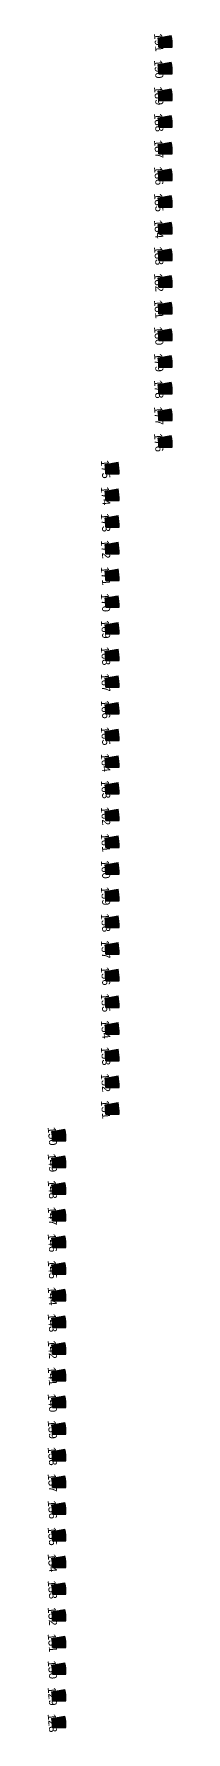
# Model space of a CAD drawing. Extents: x 19 to 246, y 10 to 2565.
# Drawn here: x 139 to 186, y 1288 to 1925 of the extents above; entities that cross this region are included whole.
import ezdxf
from ezdxf.enums import TextEntityAlignment as Align

# ---------------------------------------------------------------- set-up
doc = ezdxf.new("R2010")
doc.units = 0
doc.layers.add('paleta', color=255, linetype='CONTINUOUS')
doc.styles.get("Standard").update_dxf_attribs({"font": 'arial.ttf'})

msp = doc.modelspace()

# ---------------------------------------------------------------- linework, layer by layer
at = {"layer": 'paleta', "color": 191}
for p, q in [((180.7, 1923.47), (185.62, 1924.34)), ((181, 1920), (186, 1920))]:
    msp.add_line(p, q, dxfattribs=at)
at = {"layer": 'paleta', "color": 190}
for p, q in [((180.7, 1913.47), (185.62, 1914.34)), ((181, 1910), (186, 1910))]:
    msp.add_line(p, q, dxfattribs=at)
at = {"layer": 'paleta', "color": 189}
for p, q in [((180.7, 1903.47), (185.62, 1904.34)), ((181, 1900), (186, 1900))]:
    msp.add_line(p, q, dxfattribs=at)
at = {"layer": 'paleta', "color": 188}
for p, q in [((180.7, 1893.47), (185.62, 1894.34)), ((181, 1890), (186, 1890))]:
    msp.add_line(p, q, dxfattribs=at)
at = {"layer": 'paleta', "color": 187}
for p, q in [((180.7, 1883.47), (185.62, 1884.34)), ((181, 1880), (186, 1880))]:
    msp.add_line(p, q, dxfattribs=at)
at = {"layer": 'paleta', "color": 186}
for p, q in [((180.7, 1873.47), (185.62, 1874.34)), ((181, 1870), (186, 1870))]:
    msp.add_line(p, q, dxfattribs=at)
at = {"layer": 'paleta', "color": 185}
for p, q in [((180.7, 1863.47), (185.62, 1864.34)), ((181, 1860), (186, 1860))]:
    msp.add_line(p, q, dxfattribs=at)
at = {"layer": 'paleta', "color": 184}
for p, q in [((180.7, 1853.47), (185.62, 1854.34)), ((181, 1850), (186, 1850))]:
    msp.add_line(p, q, dxfattribs=at)
at = {"layer": 'paleta', "color": 183}
for p, q in [((180.7, 1843.47), (185.62, 1844.34)), ((181, 1840), (186, 1840))]:
    msp.add_line(p, q, dxfattribs=at)
at = {"layer": 'paleta', "color": 182}
for p, q in [((180.7, 1833.47), (185.62, 1834.34)), ((181, 1830), (186, 1830))]:
    msp.add_line(p, q, dxfattribs=at)
at = {"layer": 'paleta', "color": 181}
for p, q in [((180.7, 1823.47), (185.62, 1824.34)), ((181, 1820), (186, 1820))]:
    msp.add_line(p, q, dxfattribs=at)
at = {"layer": 'paleta', "color": 180}
for p, q in [((180.7, 1813.47), (185.62, 1814.34)), ((181, 1810), (186, 1810))]:
    msp.add_line(p, q, dxfattribs=at)
at = {"layer": 'paleta', "color": 179}
for p, q in [((180.7, 1803.47), (185.62, 1804.34)), ((181, 1800), (186, 1800))]:
    msp.add_line(p, q, dxfattribs=at)
at = {"layer": 'paleta', "color": 178}
for p, q in [((180.7, 1793.47), (185.62, 1794.34)), ((181, 1790), (186, 1790))]:
    msp.add_line(p, q, dxfattribs=at)
at = {"layer": 'paleta', "color": 177}
for p, q in [((180.7, 1783.47), (185.62, 1784.34)), ((181, 1780), (186, 1780))]:
    msp.add_line(p, q, dxfattribs=at)
at = {"layer": 'paleta', "color": 176}
for p, q in [((180.7, 1773.47), (185.62, 1774.34)), ((181, 1770), (186, 1770))]:
    msp.add_line(p, q, dxfattribs=at)
at = {"layer": 'paleta', "color": 175}
for p, q in [((160.7, 1763.47), (165.62, 1764.34)), ((161, 1760), (166, 1760))]:
    msp.add_line(p, q, dxfattribs=at)
at = {"layer": 'paleta', "color": 174}
for p, q in [((160.7, 1753.47), (165.62, 1754.34)), ((161, 1750), (166, 1750))]:
    msp.add_line(p, q, dxfattribs=at)
at = {"layer": 'paleta', "color": 173}
for p, q in [((160.7, 1743.47), (165.62, 1744.34)), ((161, 1740), (166, 1740))]:
    msp.add_line(p, q, dxfattribs=at)
at = {"layer": 'paleta', "color": 172}
for p, q in [((160.7, 1733.47), (165.62, 1734.34)), ((161, 1730), (166, 1730))]:
    msp.add_line(p, q, dxfattribs=at)
at = {"layer": 'paleta', "color": 171}
for p, q in [((160.7, 1723.47), (165.62, 1724.34)), ((161, 1720), (166, 1720))]:
    msp.add_line(p, q, dxfattribs=at)
at = {"layer": 'paleta', "color": 170}
for p, q in [((160.7, 1713.47), (165.62, 1714.34)), ((161, 1710), (166, 1710))]:
    msp.add_line(p, q, dxfattribs=at)
at = {"layer": 'paleta', "color": 169}
for p, q in [((160.7, 1703.47), (165.62, 1704.34)), ((161, 1700), (166, 1700))]:
    msp.add_line(p, q, dxfattribs=at)
at = {"layer": 'paleta', "color": 168}
for p, q in [((160.7, 1693.47), (165.62, 1694.34)), ((161, 1690), (166, 1690))]:
    msp.add_line(p, q, dxfattribs=at)
at = {"layer": 'paleta', "color": 167}
for p, q in [((160.7, 1683.47), (165.62, 1684.34)), ((161, 1680), (166, 1680))]:
    msp.add_line(p, q, dxfattribs=at)
at = {"layer": 'paleta', "color": 166}
for p, q in [((160.7, 1673.47), (165.62, 1674.34)), ((161, 1670), (166, 1670))]:
    msp.add_line(p, q, dxfattribs=at)
at = {"layer": 'paleta', "color": 165}
for p, q in [((160.7, 1663.47), (165.62, 1664.34)), ((161, 1660), (166, 1660))]:
    msp.add_line(p, q, dxfattribs=at)
at = {"layer": 'paleta', "color": 164}
for p, q in [((160.7, 1653.47), (165.62, 1654.34)), ((161, 1650), (166, 1650))]:
    msp.add_line(p, q, dxfattribs=at)
at = {"layer": 'paleta', "color": 163}
for p, q in [((160.7, 1643.47), (165.62, 1644.34)), ((161, 1640), (166, 1640))]:
    msp.add_line(p, q, dxfattribs=at)
at = {"layer": 'paleta', "color": 162}
for p, q in [((160.7, 1633.47), (165.62, 1634.34)), ((161, 1630), (166, 1630))]:
    msp.add_line(p, q, dxfattribs=at)
at = {"layer": 'paleta', "color": 161}
for p, q in [((160.7, 1623.47), (165.62, 1624.34)), ((161, 1620), (166, 1620))]:
    msp.add_line(p, q, dxfattribs=at)
at = {"layer": 'paleta', "color": 160}
for p, q in [((160.7, 1613.47), (165.62, 1614.34)), ((161, 1610), (166, 1610))]:
    msp.add_line(p, q, dxfattribs=at)
at = {"layer": 'paleta', "color": 159}
for p, q in [((160.7, 1603.47), (165.62, 1604.34)), ((161, 1600), (166, 1600))]:
    msp.add_line(p, q, dxfattribs=at)
at = {"layer": 'paleta', "color": 158}
for p, q in [((160.7, 1593.47), (165.62, 1594.34)), ((161, 1590), (166, 1590))]:
    msp.add_line(p, q, dxfattribs=at)
at = {"layer": 'paleta', "color": 157}
for p, q in [((160.7, 1583.47), (165.62, 1584.34)), ((161, 1580), (166, 1580))]:
    msp.add_line(p, q, dxfattribs=at)
at = {"layer": 'paleta', "color": 156}
for p, q in [((160.7, 1573.47), (165.62, 1574.34)), ((161, 1570), (166, 1570))]:
    msp.add_line(p, q, dxfattribs=at)
at = {"layer": 'paleta', "color": 155}
for p, q in [((160.7, 1563.47), (165.62, 1564.34)), ((161, 1560), (166, 1560))]:
    msp.add_line(p, q, dxfattribs=at)
at = {"layer": 'paleta', "color": 154}
for p, q in [((160.7, 1553.47), (165.62, 1554.34)), ((161, 1550), (166, 1550))]:
    msp.add_line(p, q, dxfattribs=at)
at = {"layer": 'paleta', "color": 153}
for p, q in [((160.7, 1543.47), (165.62, 1544.34)), ((161, 1540), (166, 1540))]:
    msp.add_line(p, q, dxfattribs=at)
at = {"layer": 'paleta', "color": 152}
for p, q in [((160.7, 1533.47), (165.62, 1534.34)), ((161, 1530), (166, 1530))]:
    msp.add_line(p, q, dxfattribs=at)
at = {"layer": 'paleta', "color": 151}
for p, q in [((160.7, 1523.47), (165.62, 1524.34)), ((161, 1520), (166, 1520))]:
    msp.add_line(p, q, dxfattribs=at)
at = {"layer": 'paleta', "color": 150}
for p, q in [((140.7, 1513.47), (145.62, 1514.34)), ((141, 1510), (146, 1510))]:
    msp.add_line(p, q, dxfattribs=at)
at = {"layer": 'paleta', "color": 149}
for p, q in [((140.7, 1503.47), (145.62, 1504.34)), ((141, 1500), (146, 1500))]:
    msp.add_line(p, q, dxfattribs=at)
at = {"layer": 'paleta', "color": 148}
for p, q in [((140.7, 1493.47), (145.62, 1494.34)), ((141, 1490), (146, 1490))]:
    msp.add_line(p, q, dxfattribs=at)
at = {"layer": 'paleta', "color": 147}
for p, q in [((140.7, 1483.47), (145.62, 1484.34)), ((141, 1480), (146, 1480))]:
    msp.add_line(p, q, dxfattribs=at)
at = {"layer": 'paleta', "color": 146}
for p, q in [((140.7, 1473.47), (145.62, 1474.34)), ((141, 1470), (146, 1470))]:
    msp.add_line(p, q, dxfattribs=at)
at = {"layer": 'paleta', "color": 145}
for p, q in [((140.7, 1463.47), (145.62, 1464.34)), ((141, 1460), (146, 1460))]:
    msp.add_line(p, q, dxfattribs=at)
at = {"layer": 'paleta', "color": 144}
for p, q in [((140.7, 1453.47), (145.62, 1454.34)), ((141, 1450), (146, 1450))]:
    msp.add_line(p, q, dxfattribs=at)
at = {"layer": 'paleta', "color": 143}
for p, q in [((140.7, 1443.47), (145.62, 1444.34)), ((141, 1440), (146, 1440))]:
    msp.add_line(p, q, dxfattribs=at)
at = {"layer": 'paleta', "color": 142}
for p, q in [((140.7, 1433.47), (145.62, 1434.34)), ((141, 1430), (146, 1430))]:
    msp.add_line(p, q, dxfattribs=at)
at = {"layer": 'paleta', "color": 141}
for p, q in [((140.7, 1423.47), (145.62, 1424.34)), ((141, 1420), (146, 1420))]:
    msp.add_line(p, q, dxfattribs=at)
at = {"layer": 'paleta', "color": 140}
for p, q in [((140.7, 1413.47), (145.62, 1414.34)), ((141, 1410), (146, 1410))]:
    msp.add_line(p, q, dxfattribs=at)
at = {"layer": 'paleta', "color": 139}
for p, q in [((140.7, 1403.47), (145.62, 1404.34)), ((141, 1400), (146, 1400))]:
    msp.add_line(p, q, dxfattribs=at)
at = {"layer": 'paleta', "color": 138}
for p, q in [((140.7, 1393.47), (145.62, 1394.34)), ((141, 1390), (146, 1390))]:
    msp.add_line(p, q, dxfattribs=at)
at = {"layer": 'paleta', "color": 137}
for p, q in [((140.7, 1383.47), (145.62, 1384.34)), ((141, 1380), (146, 1380))]:
    msp.add_line(p, q, dxfattribs=at)
at = {"layer": 'paleta', "color": 136}
for p, q in [((140.7, 1373.47), (145.62, 1374.34)), ((141, 1370), (146, 1370))]:
    msp.add_line(p, q, dxfattribs=at)
at = {"layer": 'paleta', "color": 135}
for p, q in [((140.7, 1363.47), (145.62, 1364.34)), ((141, 1360), (146, 1360))]:
    msp.add_line(p, q, dxfattribs=at)
at = {"layer": 'paleta', "color": 134}
for p, q in [((140.7, 1353.47), (145.62, 1354.34)), ((141, 1350), (146, 1350))]:
    msp.add_line(p, q, dxfattribs=at)
at = {"layer": 'paleta', "color": 133}
for p, q in [((140.7, 1343.47), (145.62, 1344.34)), ((141, 1340), (146, 1340))]:
    msp.add_line(p, q, dxfattribs=at)
at = {"layer": 'paleta', "color": 132}
for p, q in [((140.7, 1333.47), (145.62, 1334.34)), ((141, 1330), (146, 1330))]:
    msp.add_line(p, q, dxfattribs=at)
at = {"layer": 'paleta', "color": 131}
for p, q in [((140.7, 1323.47), (145.62, 1324.34)), ((141, 1320), (146, 1320))]:
    msp.add_line(p, q, dxfattribs=at)
at = {"layer": 'paleta', "color": 130}
for p, q in [((140.7, 1313.47), (145.62, 1314.34)), ((141, 1310), (146, 1310))]:
    msp.add_line(p, q, dxfattribs=at)
at = {"layer": 'paleta', "color": 129}
for p, q in [((140.7, 1303.47), (145.62, 1304.34)), ((141, 1300), (146, 1300))]:
    msp.add_line(p, q, dxfattribs=at)
at = {"layer": 'paleta', "color": 128}
for p, q in [((140.7, 1293.47), (145.62, 1294.34)), ((141, 1290), (146, 1290))]:
    msp.add_line(p, q, dxfattribs=at)
at = {"layer": 'paleta', "color": 191}
for radius in [20, 20, 20.1, 20.2, 20.3, 20.4, 20.5, 20.6, 20.7, 20.8, 21, 21.1, 21.2, 21.3, 21.4, 21.5, 21.6, 21.7, 21.8, 22, 22.1, 22.2, 22.3, 22.4, 22.5, 22.6, 22.7, 22.8, 23, 23.1, 23.2, 23.3, 23.4, 23.5, 23.6, 23.7, 23.8, 24, 24.1, 24.2, 24.3, 24.4, 24.5, 24.6, 24.7, 24.8, 25]:
    msp.add_arc((161, 1920), radius, 360, 10, dxfattribs=at)
at = {"layer": 'paleta', "color": 190}
for radius in [20, 20, 20.1, 20.2, 20.3, 20.4, 20.5, 20.6, 20.7, 20.8, 21, 21.1, 21.2, 21.3, 21.4, 21.5, 21.6, 21.7, 21.8, 22, 22.1, 22.2, 22.3, 22.4, 22.5, 22.6, 22.7, 22.8, 23, 23.1, 23.2, 23.3, 23.4, 23.5, 23.6, 23.7, 23.8, 24, 24.1, 24.2, 24.3, 24.4, 24.5, 24.6, 24.7, 24.8, 25]:
    msp.add_arc((161, 1910), radius, 360, 10, dxfattribs=at)
at = {"layer": 'paleta', "color": 189}
for radius in [20, 20, 20.1, 20.2, 20.3, 20.4, 20.5, 20.6, 20.7, 20.8, 21, 21.1, 21.2, 21.3, 21.4, 21.5, 21.6, 21.7, 21.8, 22, 22.1, 22.2, 22.3, 22.4, 22.5, 22.6, 22.7, 22.8, 23, 23.1, 23.2, 23.3, 23.4, 23.5, 23.6, 23.7, 23.8, 24, 24.1, 24.2, 24.3, 24.4, 24.5, 24.6, 24.7, 24.8, 25]:
    msp.add_arc((161, 1900), radius, 360, 10, dxfattribs=at)
at = {"layer": 'paleta', "color": 188}
for radius in [20, 20, 20.1, 20.2, 20.3, 20.4, 20.5, 20.6, 20.7, 20.8, 21, 21.1, 21.2, 21.3, 21.4, 21.5, 21.6, 21.7, 21.8, 22, 22.1, 22.2, 22.3, 22.4, 22.5, 22.6, 22.7, 22.8, 23, 23.1, 23.2, 23.3, 23.4, 23.5, 23.6, 23.7, 23.8, 24, 24.1, 24.2, 24.3, 24.4, 24.5, 24.6, 24.7, 24.8, 25]:
    msp.add_arc((161, 1890), radius, 360, 10, dxfattribs=at)
at = {"layer": 'paleta', "color": 187}
for radius in [24.4, 24.5, 24.6, 24.7, 24.8, 25, 20, 20, 20.1, 20.2, 20.3, 20.4, 20.5, 20.6, 20.7, 20.8, 21, 21.1, 21.2, 21.3, 21.4, 21.5, 21.6, 21.7, 21.8, 22, 22.1, 22.2, 22.3, 22.4, 22.5, 22.6, 22.7, 22.8, 23, 23.1, 23.2, 23.3, 23.4, 23.5, 23.6, 23.7, 23.8, 24, 24.1, 24.2, 24.3]:
    msp.add_arc((161, 1880), radius, 360, 10, dxfattribs=at)
at = {"layer": 'paleta', "color": 186}
for radius in [20, 20, 20.1, 20.2, 20.3, 20.4, 20.5, 20.6, 20.7, 20.8, 21, 21.1, 21.2, 21.3, 21.4, 21.5, 21.6, 21.7, 21.8, 22, 22.1, 22.2, 22.3, 22.4, 22.5, 22.6, 22.7, 22.8, 23, 23.1, 23.2, 23.3, 23.4, 23.5, 23.6, 23.7, 23.8, 24, 24.1, 24.2, 24.3, 24.4, 24.5, 24.6, 24.7, 24.8, 25]:
    msp.add_arc((161, 1870), radius, 360, 10, dxfattribs=at)
at = {"layer": 'paleta', "color": 185}
for radius in [20, 20, 20.1, 20.2, 20.3, 20.4, 20.5, 20.6, 20.7, 20.8, 21, 21.1, 21.2, 21.3, 21.4, 21.5, 21.6, 21.7, 21.8, 22, 22.1, 22.2, 22.3, 22.4, 22.5, 22.6, 22.7, 22.8, 23, 23.1, 23.2, 23.3, 23.4, 23.5, 23.6, 23.7, 23.8, 24, 24.1, 24.2, 24.3, 24.4, 24.5, 24.6, 24.7, 24.8, 25]:
    msp.add_arc((161, 1860), radius, 360, 10, dxfattribs=at)
at = {"layer": 'paleta', "color": 184}
for radius in [20, 20, 20.1, 20.2, 20.3, 20.4, 20.5, 20.6, 20.7, 20.8, 21, 21.1, 21.2, 21.3, 21.4, 21.5, 21.6, 21.7, 21.8, 22, 22.1, 22.2, 22.3, 22.4, 22.5, 22.6, 22.7, 22.8, 23, 23.1, 23.2, 23.3, 23.4, 23.5, 23.6, 23.7, 23.8, 24, 24.1, 24.2, 24.3, 24.4, 24.5, 24.6, 24.7, 24.8, 25]:
    msp.add_arc((161, 1850), radius, 360, 10, dxfattribs=at)
at = {"layer": 'paleta', "color": 183}
for radius in [20, 20, 20.1, 20.2, 20.3, 20.4, 20.5, 20.6, 20.7, 20.8, 21, 21.1, 21.2, 21.3, 21.4, 21.5, 21.6, 21.7, 21.8, 22, 22.1, 22.2, 22.3, 22.4, 22.5, 22.6, 22.7, 22.8, 23, 23.1, 23.2, 23.3, 23.4, 23.5, 23.6, 23.7, 23.8, 24, 24.1, 24.2, 24.3, 24.4, 24.5, 24.6, 24.7, 24.8, 25]:
    msp.add_arc((161, 1840), radius, 360, 10, dxfattribs=at)
at = {"layer": 'paleta', "color": 182}
for radius in [20, 20, 20.1, 20.2, 20.3, 20.4, 20.5, 20.6, 20.7, 20.8, 21, 21.1, 21.2, 21.3, 21.4, 21.5, 21.6, 21.7, 21.8, 22, 22.1, 22.2, 22.3, 22.4, 22.5, 22.6, 22.7, 22.8, 23, 23.1, 23.2, 23.3, 23.4, 23.5, 23.6, 23.7, 23.8, 24, 24.1, 24.2, 24.3, 24.4, 24.5, 24.6, 24.7, 24.8, 25]:
    msp.add_arc((161, 1830), radius, 360, 10, dxfattribs=at)
at = {"layer": 'paleta', "color": 181}
for radius in [20, 20, 20.1, 20.2, 20.3, 20.4, 20.5, 20.6, 20.7, 20.8, 21, 21.1, 21.2, 21.3, 21.4, 21.5, 21.6, 21.7, 21.8, 22, 22.1, 22.2, 22.3, 22.4, 22.5, 22.6, 22.7, 22.8, 23, 23.1, 23.2, 23.3, 23.4, 23.5, 23.6, 23.7, 23.8, 24, 24.1, 24.2, 24.3, 24.4, 24.5, 24.6, 24.7, 24.8, 25]:
    msp.add_arc((161, 1820), radius, 360, 10, dxfattribs=at)
at = {"layer": 'paleta', "color": 180}
for radius in [24.3, 24.4, 24.5, 24.6, 24.7, 24.8, 25, 20, 20, 20.1, 20.2, 20.3, 20.4, 20.5, 20.6, 20.7, 20.8, 21, 21.1, 21.2, 21.3, 21.4, 21.5, 21.6, 21.7, 21.8, 22, 22.1, 22.2, 22.3, 22.4, 22.5, 22.6, 22.7, 22.8, 23, 23.1, 23.2, 23.3, 23.4, 23.5, 23.6, 23.7, 23.8, 24, 24.1, 24.2]:
    msp.add_arc((161, 1810), radius, 360, 10, dxfattribs=at)
at = {"layer": 'paleta', "color": 179}
for radius in [20, 20, 20.1, 20.2, 20.3, 20.4, 20.5, 20.6, 20.7, 20.8, 21, 21.1, 21.2, 21.3, 21.4, 21.5, 21.6, 21.7, 21.8, 22, 22.1, 22.2, 22.3, 22.4, 22.5, 22.6, 22.7, 22.8, 23, 23.1, 23.2, 23.3, 23.4, 23.5, 23.6, 23.7, 23.8, 24, 24.1, 24.2, 24.3, 24.4, 24.5, 24.6, 24.7, 24.8, 25]:
    msp.add_arc((161, 1800), radius, 360, 10, dxfattribs=at)
at = {"layer": 'paleta', "color": 178}
for radius in [20, 20, 20.1, 20.2, 20.3, 20.4, 20.5, 20.6, 20.7, 20.8, 21, 21.1, 21.2, 21.3, 21.4, 21.5, 21.6, 21.7, 21.8, 22, 22.1, 22.2, 22.3, 22.4, 22.5, 22.6, 22.7, 22.8, 23, 23.1, 23.2, 23.3, 23.4, 23.5, 23.6, 23.7, 23.8, 24, 24.1, 24.2, 24.3, 24.4, 24.5, 24.6, 24.7, 24.8, 25]:
    msp.add_arc((161, 1790), radius, 360, 10, dxfattribs=at)
at = {"layer": 'paleta', "color": 177}
for radius in [20, 20, 20.1, 20.2, 20.3, 20.4, 20.5, 20.6, 20.7, 20.8, 21, 21.1, 21.2, 21.3, 21.4, 21.5, 21.6, 21.7, 21.8, 22, 22.1, 22.2, 22.3, 22.4, 22.5, 22.6, 22.7, 22.8, 23, 23.1, 23.2, 23.3, 23.4, 23.5, 23.6, 23.7, 23.8, 24, 24.1, 24.2, 24.3, 24.4, 24.5, 24.6, 24.7, 24.8, 25]:
    msp.add_arc((161, 1780), radius, 360, 10, dxfattribs=at)
at = {"layer": 'paleta', "color": 176}
for radius in [20, 20, 20.1, 20.2, 20.3, 20.4, 20.5, 20.6, 20.7, 20.8, 21, 21.1, 21.2, 21.3, 21.4, 21.5, 21.6, 21.7, 21.8, 22, 22.1, 22.2, 22.3, 22.4, 22.5, 22.6, 22.7, 22.8, 23, 23.1, 23.2, 23.3, 23.4, 23.5, 23.6, 23.7, 23.8, 24, 24.1, 24.2, 24.3, 24.4, 24.5, 24.6, 24.7, 24.8, 25]:
    msp.add_arc((161, 1770), radius, 360, 10, dxfattribs=at)
at = {"layer": 'paleta', "color": 175}
for radius in [20, 20, 20.1, 20.2, 20.3, 20.4, 20.5, 20.6, 20.7, 20.8, 21, 21.1, 21.2, 21.3, 21.4, 21.5, 21.6, 21.7, 21.8, 22, 22.1, 22.2, 22.3, 22.4, 22.5, 22.6, 22.7, 22.8, 23, 23.1, 23.2, 23.3, 23.4, 23.5, 23.6, 23.7, 23.8, 24, 24.1, 24.2, 24.3, 24.4, 24.5, 24.6, 24.7, 24.8, 25]:
    msp.add_arc((141, 1760), radius, 360, 10, dxfattribs=at)
at = {"layer": 'paleta', "color": 174}
for radius in [20, 20, 20.1, 20.2, 20.3, 20.4, 20.5, 20.6, 20.7, 20.8, 21, 21.1, 21.2, 21.3, 21.4, 21.5, 21.6, 21.7, 21.8, 22, 22.1, 22.2, 22.3, 22.4, 22.5, 22.6, 22.7, 22.8, 23, 23.1, 23.2, 23.3, 23.4, 23.5, 23.6, 23.7, 23.8, 24, 24.1, 24.2, 24.3, 24.4, 24.5, 24.6, 24.7, 24.8, 25]:
    msp.add_arc((141, 1750), radius, 360, 10, dxfattribs=at)
at = {"layer": 'paleta', "color": 173}
for radius in [24.2, 24.3, 24.4, 24.5, 24.6, 24.7, 24.8, 25, 20, 20, 20.1, 20.2, 20.3, 20.4, 20.5, 20.6, 20.7, 20.8, 21, 21.1, 21.2, 21.3, 21.4, 21.5, 21.6, 21.7, 21.8, 22, 22.1, 22.2, 22.3, 22.4, 22.5, 22.6, 22.7, 22.8, 23, 23.1, 23.2, 23.3, 23.4, 23.5, 23.6, 23.7, 23.8, 24, 24.1]:
    msp.add_arc((141, 1740), radius, 360, 10, dxfattribs=at)
at = {"layer": 'paleta', "color": 172}
for radius in [20, 20, 20.1, 20.2, 20.3, 20.4, 20.5, 20.6, 20.7, 20.8, 21, 21.1, 21.2, 21.3, 21.4, 21.5, 21.6, 21.7, 21.8, 22, 22.1, 22.2, 22.3, 22.4, 22.5, 22.6, 22.7, 22.8, 23, 23.1, 23.2, 23.3, 23.4, 23.5, 23.6, 23.7, 23.8, 24, 24.1, 24.2, 24.3, 24.4, 24.5, 24.6, 24.7, 24.8, 25]:
    msp.add_arc((141, 1730), radius, 360, 10, dxfattribs=at)
at = {"layer": 'paleta', "color": 171}
for radius in [20, 20, 20.1, 20.2, 20.3, 20.4, 20.5, 20.6, 20.7, 20.8, 21, 21.1, 21.2, 21.3, 21.4, 21.5, 21.6, 21.7, 21.8, 22, 22.1, 22.2, 22.3, 22.4, 22.5, 22.6, 22.7, 22.8, 23, 23.1, 23.2, 23.3, 23.4, 23.5, 23.6, 23.7, 23.8, 24, 24.1, 24.2, 24.3, 24.4, 24.5, 24.6, 24.7, 24.8, 25]:
    msp.add_arc((141, 1720), radius, 360, 10, dxfattribs=at)
at = {"layer": 'paleta', "color": 170}
for radius in [20, 20, 20.1, 20.2, 20.3, 20.4, 20.5, 20.6, 20.7, 20.8, 21, 21.1, 21.2, 21.3, 21.4, 21.5, 21.6, 21.7, 21.8, 22, 22.1, 22.2, 22.3, 22.4, 22.5, 22.6, 22.7, 22.8, 23, 23.1, 23.2, 23.3, 23.4, 23.5, 23.6, 23.7, 23.8, 24, 24.1, 24.2, 24.3, 24.4, 24.5, 24.6, 24.7, 24.8, 25]:
    msp.add_arc((141, 1710), radius, 360, 10, dxfattribs=at)
at = {"layer": 'paleta', "color": 169}
for radius in [20, 20, 20.1, 20.2, 20.3, 20.4, 20.5, 20.6, 20.7, 20.8, 21, 21.1, 21.2, 21.3, 21.4, 21.5, 21.6, 21.7, 21.8, 22, 22.1, 22.2, 22.3, 22.4, 22.5, 22.6, 22.7, 22.8, 23, 23.1, 23.2, 23.3, 23.4, 23.5, 23.6, 23.7, 23.8, 24, 24.1, 24.2, 24.3, 24.4, 24.5, 24.6, 24.7, 24.8, 25]:
    msp.add_arc((141, 1700), radius, 360, 10, dxfattribs=at)
at = {"layer": 'paleta', "color": 168}
for radius in [20, 20, 20.1, 20.2, 20.3, 20.4, 20.5, 20.6, 20.7, 20.8, 21, 21.1, 21.2, 21.3, 21.4, 21.5, 21.6, 21.7, 21.8, 22, 22.1, 22.2, 22.3, 22.4, 22.5, 22.6, 22.7, 22.8, 23, 23.1, 23.2, 23.3, 23.4, 23.5, 23.6, 23.7, 23.8, 24, 24.1, 24.2, 24.3, 24.4, 24.5, 24.6, 24.7, 24.8, 25]:
    msp.add_arc((141, 1690), radius, 360, 10, dxfattribs=at)
at = {"layer": 'paleta', "color": 167}
for radius in [20, 20, 20.1, 20.2, 20.3, 20.4, 20.5, 20.6, 20.7, 20.8, 21, 21.1, 21.2, 21.3, 21.4, 21.5, 21.6, 21.7, 21.8, 22, 22.1, 22.2, 22.3, 22.4, 22.5, 22.6, 22.7, 22.8, 23, 23.1, 23.2, 23.3, 23.4, 23.5, 23.6, 23.7, 23.8, 24, 24.1, 24.2, 24.3, 24.4, 24.5, 24.6, 24.7, 24.8, 25]:
    msp.add_arc((141, 1680), radius, 360, 10, dxfattribs=at)
at = {"layer": 'paleta', "color": 166}
for radius in [24, 24.1, 24.2, 24.3, 24.4, 24.5, 24.6, 24.7, 24.8, 25, 20, 20, 20.1, 20.2, 20.3, 20.4, 20.5, 20.6, 20.7, 20.8, 21, 21.1, 21.2, 21.3, 21.4, 21.5, 21.6, 21.7, 21.8, 22, 22.1, 22.2, 22.3, 22.4, 22.5, 22.6, 22.7, 22.8, 23, 23.1, 23.2, 23.3, 23.4, 23.5, 23.6, 23.7, 23.8]:
    msp.add_arc((141, 1670), radius, 360, 10, dxfattribs=at)
at = {"layer": 'paleta', "color": 165}
for radius in [20, 20, 20.1, 20.2, 20.3, 20.4, 20.5, 20.6, 20.7, 20.8, 21, 21.1, 21.2, 21.3, 21.4, 21.5, 21.6, 21.7, 21.8, 22, 22.1, 22.2, 22.3, 22.4, 22.5, 22.6, 22.7, 22.8, 23, 23.1, 23.2, 23.3, 23.4, 23.5, 23.6, 23.7, 23.8, 24, 24.1, 24.2, 24.3, 24.4, 24.5, 24.6, 24.7, 24.8, 25]:
    msp.add_arc((141, 1660), radius, 360, 10, dxfattribs=at)
at = {"layer": 'paleta', "color": 164}
for radius in [20, 20, 20.1, 20.2, 20.3, 20.4, 20.5, 20.6, 20.7, 20.8, 21, 21.1, 21.2, 21.3, 21.4, 21.5, 21.6, 21.7, 21.8, 22, 22.1, 22.2, 22.3, 22.4, 22.5, 22.6, 22.7, 22.8, 23, 23.1, 23.2, 23.3, 23.4, 23.5, 23.6, 23.7, 23.8, 24, 24.1, 24.2, 24.3, 24.4, 24.5, 24.6, 24.7, 24.8, 25]:
    msp.add_arc((141, 1650), radius, 360, 10, dxfattribs=at)
at = {"layer": 'paleta', "color": 163}
for radius in [20, 20, 20.1, 20.2, 20.3, 20.4, 20.5, 20.6, 20.7, 20.8, 21, 21.1, 21.2, 21.3, 21.4, 21.5, 21.6, 21.7, 21.8, 22, 22.1, 22.2, 22.3, 22.4, 22.5, 22.6, 22.7, 22.8, 23, 23.1, 23.2, 23.3, 23.4, 23.5, 23.6, 23.7, 23.8, 24, 24.1, 24.2, 24.3, 24.4, 24.5, 24.6, 24.7, 24.8, 25]:
    msp.add_arc((141, 1640), radius, 360, 10, dxfattribs=at)
at = {"layer": 'paleta', "color": 162}
for radius in [20, 20, 20.1, 20.2, 20.3, 20.4, 20.5, 20.6, 20.7, 20.8, 21, 21.1, 21.2, 21.3, 21.4, 21.5, 21.6, 21.7, 21.8, 22, 22.1, 22.2, 22.3, 22.4, 22.5, 22.6, 22.7, 22.8, 23, 23.1, 23.2, 23.3, 23.4, 23.5, 23.6, 23.7, 23.8, 24, 24.1, 24.2, 24.3, 24.4, 24.5, 24.6, 24.7, 24.8, 25]:
    msp.add_arc((141, 1630), radius, 360, 10, dxfattribs=at)
at = {"layer": 'paleta', "color": 161}
for radius in [20, 20, 20.1, 20.2, 20.3, 20.4, 20.5, 20.6, 20.7, 20.8, 21, 21.1, 21.2, 21.3, 21.4, 21.5, 21.6, 21.7, 21.8, 22, 22.1, 22.2, 22.3, 22.4, 22.5, 22.6, 22.7, 22.8, 23, 23.1, 23.2, 23.3, 23.4, 23.5, 23.6, 23.7, 23.8, 24, 24.1, 24.2, 24.3, 24.4, 24.5, 24.6, 24.7, 24.8, 25]:
    msp.add_arc((141, 1620), radius, 360, 10, dxfattribs=at)
at = {"layer": 'paleta', "color": 160}
for radius in [20, 20, 20.1, 20.2, 20.3, 20.4, 20.5, 20.6, 20.7, 20.8, 21, 21.1, 21.2, 21.3, 21.4, 21.5, 21.6, 21.7, 21.8, 22, 22.1, 22.2, 22.3, 22.4, 22.5, 22.6, 22.7, 22.8, 23, 23.1, 23.2, 23.3, 23.4, 23.5, 23.6, 23.7, 23.8, 24, 24.1, 24.2, 24.3, 24.4, 24.5, 24.6, 24.7, 24.8, 25]:
    msp.add_arc((141, 1610), radius, 360, 10, dxfattribs=at)
at = {"layer": 'paleta', "color": 159}
for radius in [24, 24.1, 24.2, 24.3, 24.4, 24.5, 24.6, 24.7, 24.8, 25, 20, 20, 20.1, 20.2, 20.3, 20.4, 20.5, 20.6, 20.7, 20.8, 21, 21.1, 21.2, 21.3, 21.4, 21.5, 21.6, 21.7, 21.8, 22, 22.1, 22.2, 22.3, 22.4, 22.5, 22.6, 22.7, 22.8, 23, 23.1, 23.2, 23.3, 23.4, 23.5, 23.6, 23.7, 23.8]:
    msp.add_arc((141, 1600), radius, 360, 10, dxfattribs=at)
at = {"layer": 'paleta', "color": 158}
for radius in [20, 20, 20.1, 20.2, 20.3, 20.4, 20.5, 20.6, 20.7, 20.8, 21, 21.1, 21.2, 21.3, 21.4, 21.5, 21.6, 21.7, 21.8, 22, 22.1, 22.2, 22.3, 22.4, 22.5, 22.6, 22.7, 22.8, 23, 23.1, 23.2, 23.3, 23.4, 23.5, 23.6, 23.7, 23.8, 24, 24.1, 24.2, 24.3, 24.4, 24.5, 24.6, 24.7, 24.8, 25]:
    msp.add_arc((141, 1590), radius, 360, 10, dxfattribs=at)
at = {"layer": 'paleta', "color": 157}
for radius in [20, 20, 20.1, 20.2, 20.3, 20.4, 20.5, 20.6, 20.7, 20.8, 21, 21.1, 21.2, 21.3, 21.4, 21.5, 21.6, 21.7, 21.8, 22, 22.1, 22.2, 22.3, 22.4, 22.5, 22.6, 22.7, 22.8, 23, 23.1, 23.2, 23.3, 23.4, 23.5, 23.6, 23.7, 23.8, 24, 24.1, 24.2, 24.3, 24.4, 24.5, 24.6, 24.7, 24.8, 25]:
    msp.add_arc((141, 1580), radius, 360, 10, dxfattribs=at)
at = {"layer": 'paleta', "color": 156}
for radius in [20, 20, 20.1, 20.2, 20.3, 20.4, 20.5, 20.6, 20.7, 20.8, 21, 21.1, 21.2, 21.3, 21.4, 21.5, 21.6, 21.7, 21.8, 22, 22.1, 22.2, 22.3, 22.4, 22.5, 22.6, 22.7, 22.8, 23, 23.1, 23.2, 23.3, 23.4, 23.5, 23.6, 23.7, 23.8, 24, 24.1, 24.2, 24.3, 24.4, 24.5, 24.6, 24.7, 24.8, 25]:
    msp.add_arc((141, 1570), radius, 360, 10, dxfattribs=at)
at = {"layer": 'paleta', "color": 155}
for radius in [20, 20, 20.1, 20.2, 20.3, 20.4, 20.5, 20.6, 20.7, 20.8, 21, 21.1, 21.2, 21.3, 21.4, 21.5, 21.6, 21.7, 21.8, 22, 22.1, 22.2, 22.3, 22.4, 22.5, 22.6, 22.7, 22.8, 23, 23.1, 23.2, 23.3, 23.4, 23.5, 23.6, 23.7, 23.8, 24, 24.1, 24.2, 24.3, 24.4, 24.5, 24.6, 24.7, 24.8, 25]:
    msp.add_arc((141, 1560), radius, 360, 10, dxfattribs=at)
at = {"layer": 'paleta', "color": 154}
for radius in [20, 20, 20.1, 20.2, 20.3, 20.4, 20.5, 20.6, 20.7, 20.8, 21, 21.1, 21.2, 21.3, 21.4, 21.5, 21.6, 21.7, 21.8, 22, 22.1, 22.2, 22.3, 22.4, 22.5, 22.6, 22.7, 22.8, 23, 23.1, 23.2, 23.3, 23.4, 23.5, 23.6, 23.7, 23.8, 24, 24.1, 24.2, 24.3, 24.4, 24.5, 24.6, 24.7, 24.8, 25]:
    msp.add_arc((141, 1550), radius, 360, 10, dxfattribs=at)
at = {"layer": 'paleta', "color": 153}
for radius in [20, 20, 20.1, 20.2, 20.3, 20.4, 20.5, 20.6, 20.7, 20.8, 21, 21.1, 21.2, 21.3, 21.4, 21.5, 21.6, 21.7, 21.8, 22, 22.1, 22.2, 22.3, 22.4, 22.5, 22.6, 22.7, 22.8, 23, 23.1, 23.2, 23.3, 23.4, 23.5, 23.6, 23.7, 23.8, 24, 24.1, 24.2, 24.3, 24.4, 24.5, 24.6, 24.7, 24.8, 25]:
    msp.add_arc((141, 1540), radius, 360, 10, dxfattribs=at)
at = {"layer": 'paleta', "color": 152}
for radius in [23.8, 24, 24.1, 24.2, 24.3, 24.4, 24.5, 24.6, 24.7, 24.8, 25, 20, 20, 20.1, 20.2, 20.3, 20.4, 20.5, 20.6, 20.7, 20.8, 21, 21.1, 21.2, 21.3, 21.4, 21.5, 21.6, 21.7, 21.8, 22, 22.1, 22.2, 22.3, 22.4, 22.5, 22.6, 22.7, 22.8, 23, 23.1, 23.2, 23.3, 23.4, 23.5, 23.6, 23.7]:
    msp.add_arc((141, 1530), radius, 360, 10, dxfattribs=at)
at = {"layer": 'paleta', "color": 151}
for radius in [20, 20, 20.1, 20.2, 20.3, 20.4, 20.5, 20.6, 20.7, 20.8, 21, 21.1, 21.2, 21.3, 21.4, 21.5, 21.6, 21.7, 21.8, 22, 22.1, 22.2, 22.3, 22.4, 22.5, 22.6, 22.7, 22.8, 23, 23.1, 23.2, 23.3, 23.4, 23.5, 23.6, 23.7, 23.8, 24, 24.1, 24.2, 24.3, 24.4, 24.5, 24.6, 24.7, 24.8, 25]:
    msp.add_arc((141, 1520), radius, 360, 10, dxfattribs=at)
at = {"layer": 'paleta', "color": 150}
for radius in [20, 20, 20.1, 20.2, 20.3, 20.4, 20.5, 20.6, 20.7, 20.8, 21, 21.1, 21.2, 21.3, 21.4, 21.5, 21.6, 21.7, 21.8, 22, 22.1, 22.2, 22.3, 22.4, 22.5, 22.6, 22.7, 22.8, 23, 23.1, 23.2, 23.3, 23.4, 23.5, 23.6, 23.7, 23.8, 24, 24.1, 24.2, 24.3, 24.4, 24.5, 24.6, 24.7, 24.8, 25]:
    msp.add_arc((121, 1510), radius, 360, 10, dxfattribs=at)
at = {"layer": 'paleta', "color": 149}
for radius in [20, 20, 20.1, 20.2, 20.3, 20.4, 20.5, 20.6, 20.7, 20.8, 21, 21.1, 21.2, 21.3, 21.4, 21.5, 21.6, 21.7, 21.8, 22, 22.1, 22.2, 22.3, 22.4, 22.5, 22.6, 22.7, 22.8, 23, 23.1, 23.2, 23.3, 23.4, 23.5, 23.6, 23.7, 23.8, 24, 24.1, 24.2, 24.3, 24.4, 24.5, 24.6, 24.7, 24.8, 25]:
    msp.add_arc((121, 1500), radius, 360, 10, dxfattribs=at)
at = {"layer": 'paleta', "color": 148}
for radius in [20, 20, 20.1, 20.2, 20.3, 20.4, 20.5, 20.6, 20.7, 20.8, 21, 21.1, 21.2, 21.3, 21.4, 21.5, 21.6, 21.7, 21.8, 22, 22.1, 22.2, 22.3, 22.4, 22.5, 22.6, 22.7, 22.8, 23, 23.1, 23.2, 23.3, 23.4, 23.5, 23.6, 23.7, 23.8, 24, 24.1, 24.2, 24.3, 24.4, 24.5, 24.6, 24.7, 24.8, 25]:
    msp.add_arc((121, 1490), radius, 360, 10, dxfattribs=at)
at = {"layer": 'paleta', "color": 147}
for radius in [20, 20, 20.1, 20.2, 20.3, 20.4, 20.5, 20.6, 20.7, 20.8, 21, 21.1, 21.2, 21.3, 21.4, 21.5, 21.6, 21.7, 21.8, 22, 22.1, 22.2, 22.3, 22.4, 22.5, 22.6, 22.7, 22.8, 23, 23.1, 23.2, 23.3, 23.4, 23.5, 23.6, 23.7, 23.8, 24, 24.1, 24.2, 24.3, 24.4, 24.5, 24.6, 24.7, 24.8, 25]:
    msp.add_arc((121, 1480), radius, 360, 10, dxfattribs=at)
at = {"layer": 'paleta', "color": 146}
for radius in [20, 20, 20.1, 20.2, 20.3, 20.4, 20.5, 20.6, 20.7, 20.8, 21, 21.1, 21.2, 21.3, 21.4, 21.5, 21.6, 21.7, 21.8, 22, 22.1, 22.2, 22.3, 22.4, 22.5, 22.6, 22.7, 22.8, 23, 23.1, 23.2, 23.3, 23.4, 23.5, 23.6, 23.7, 23.8, 24, 24.1, 24.2, 24.3, 24.4, 24.5, 24.6, 24.7, 24.8, 25]:
    msp.add_arc((121, 1470), radius, 360, 10, dxfattribs=at)
at = {"layer": 'paleta', "color": 145}
for radius in [23.6, 23.7, 23.8, 24, 24.1, 24.2, 24.3, 24.4, 24.5, 24.6, 24.7, 24.8, 25, 20, 20, 20.1, 20.2, 20.3, 20.4, 20.5, 20.6, 20.7, 20.8, 21, 21.1, 21.2, 21.3, 21.4, 21.5, 21.6, 21.7, 21.8, 22, 22.1, 22.2, 22.3, 22.4, 22.5, 22.6, 22.7, 22.8, 23, 23.1, 23.2, 23.3, 23.4, 23.5]:
    msp.add_arc((121, 1460), radius, 360, 10, dxfattribs=at)
at = {"layer": 'paleta', "color": 144}
for radius in [20, 20, 20.1, 20.2, 20.3, 20.4, 20.5, 20.6, 20.7, 20.8, 21, 21.1, 21.2, 21.3, 21.4, 21.5, 21.6, 21.7, 21.8, 22, 22.1, 22.2, 22.3, 22.4, 22.5, 22.6, 22.7, 22.8, 23, 23.1, 23.2, 23.3, 23.4, 23.5, 23.6, 23.7, 23.8, 24, 24.1, 24.2, 24.3, 24.4, 24.5, 24.6, 24.7, 24.8, 25]:
    msp.add_arc((121, 1450), radius, 360, 10, dxfattribs=at)
at = {"layer": 'paleta', "color": 143}
for radius in [20, 20, 20.1, 20.2, 20.3, 20.4, 20.5, 20.6, 20.7, 20.8, 21, 21.1, 21.2, 21.3, 21.4, 21.5, 21.6, 21.7, 21.8, 22, 22.1, 22.2, 22.3, 22.4, 22.5, 22.6, 22.7, 22.8, 23, 23.1, 23.2, 23.3, 23.4, 23.5, 23.6, 23.7, 23.8, 24, 24.1, 24.2, 24.3, 24.4, 24.5, 24.6, 24.7, 24.8, 25]:
    msp.add_arc((121, 1440), radius, 360, 10, dxfattribs=at)
at = {"layer": 'paleta', "color": 142}
for radius in [20, 20, 20.1, 20.2, 20.3, 20.4, 20.5, 20.6, 20.7, 20.8, 21, 21.1, 21.2, 21.3, 21.4, 21.5, 21.6, 21.7, 21.8, 22, 22.1, 22.2, 22.3, 22.4, 22.5, 22.6, 22.7, 22.8, 23, 23.1, 23.2, 23.3, 23.4, 23.5, 23.6, 23.7, 23.8, 24, 24.1, 24.2, 24.3, 24.4, 24.5, 24.6, 24.7, 24.8, 25]:
    msp.add_arc((121, 1430), radius, 360, 10, dxfattribs=at)
at = {"layer": 'paleta', "color": 141}
for radius in [20, 20, 20.1, 20.2, 20.3, 20.4, 20.5, 20.6, 20.7, 20.8, 21, 21.1, 21.2, 21.3, 21.4, 21.5, 21.6, 21.7, 21.8, 22, 22.1, 22.2, 22.3, 22.4, 22.5, 22.6, 22.7, 22.8, 23, 23.1, 23.2, 23.3, 23.4, 23.5, 23.6, 23.7, 23.8, 24, 24.1, 24.2, 24.3, 24.4, 24.5, 24.6, 24.7, 24.8, 25]:
    msp.add_arc((121, 1420), radius, 360, 10, dxfattribs=at)
at = {"layer": 'paleta', "color": 140}
for radius in [20, 20, 20.1, 20.2, 20.3, 20.4, 20.5, 20.6, 20.7, 20.8, 21, 21.1, 21.2, 21.3, 21.4, 21.5, 21.6, 21.7, 21.8, 22, 22.1, 22.2, 22.3, 22.4, 22.5, 22.6, 22.7, 22.8, 23, 23.1, 23.2, 23.3, 23.4, 23.5, 23.6, 23.7, 23.8, 24, 24.1, 24.2, 24.3, 24.4, 24.5, 24.6, 24.7, 24.8, 25]:
    msp.add_arc((121, 1410), radius, 360, 10, dxfattribs=at)
at = {"layer": 'paleta', "color": 139}
for radius in [20, 20, 20.1, 20.2, 20.3, 20.4, 20.5, 20.6, 20.7, 20.8, 21, 21.1, 21.2, 21.3, 21.4, 21.5, 21.6, 21.7, 21.8, 22, 22.1, 22.2, 22.3, 22.4, 22.5, 22.6, 22.7, 22.8, 23, 23.1, 23.2, 23.3, 23.4, 23.5, 23.6, 23.7, 23.8, 24, 24.1, 24.2, 24.3, 24.4, 24.5, 24.6, 24.7, 24.8, 25]:
    msp.add_arc((121, 1400), radius, 360, 10, dxfattribs=at)
at = {"layer": 'paleta', "color": 138}
for radius in [23.5, 23.6, 23.7, 23.8, 24, 24.1, 24.2, 24.3, 24.4, 24.5, 24.6, 24.7, 24.8, 25, 20, 20, 20.1, 20.2, 20.3, 20.4, 20.5, 20.6, 20.7, 20.8, 21, 21.1, 21.2, 21.3, 21.4, 21.5, 21.6, 21.7, 21.8, 22, 22.1, 22.2, 22.3, 22.4, 22.5, 22.6, 22.7, 22.8, 23, 23.1, 23.2, 23.3, 23.4]:
    msp.add_arc((121, 1390), radius, 360, 10, dxfattribs=at)
at = {"layer": 'paleta', "color": 137}
for radius in [20, 20, 20.1, 20.2, 20.3, 20.4, 20.5, 20.6, 20.7, 20.8, 21, 21.1, 21.2, 21.3, 21.4, 21.5, 21.6, 21.7, 21.8, 22, 22.1, 22.2, 22.3, 22.4, 22.5, 22.6, 22.7, 22.8, 23, 23.1, 23.2, 23.3, 23.4, 23.5, 23.6, 23.7, 23.8, 24, 24.1, 24.2, 24.3, 24.4, 24.5, 24.6, 24.7, 24.8, 25]:
    msp.add_arc((121, 1380), radius, 360, 10, dxfattribs=at)
at = {"layer": 'paleta', "color": 136}
for radius in [20, 20, 20.1, 20.2, 20.3, 20.4, 20.5, 20.6, 20.7, 20.8, 21, 21.1, 21.2, 21.3, 21.4, 21.5, 21.6, 21.7, 21.8, 22, 22.1, 22.2, 22.3, 22.4, 22.5, 22.6, 22.7, 22.8, 23, 23.1, 23.2, 23.3, 23.4, 23.5, 23.6, 23.7, 23.8, 24, 24.1, 24.2, 24.3, 24.4, 24.5, 24.6, 24.7, 24.8, 25]:
    msp.add_arc((121, 1370), radius, 360, 10, dxfattribs=at)
at = {"layer": 'paleta', "color": 135}
for radius in [20, 20, 20.1, 20.2, 20.3, 20.4, 20.5, 20.6, 20.7, 20.8, 21, 21.1, 21.2, 21.3, 21.4, 21.5, 21.6, 21.7, 21.8, 22, 22.1, 22.2, 22.3, 22.4, 22.5, 22.6, 22.7, 22.8, 23, 23.1, 23.2, 23.3, 23.4, 23.5, 23.6, 23.7, 23.8, 24, 24.1, 24.2, 24.3, 24.4, 24.5, 24.6, 24.7, 24.8, 25]:
    msp.add_arc((121, 1360), radius, 360, 10, dxfattribs=at)
at = {"layer": 'paleta', "color": 134}
for radius in [20, 20, 20.1, 20.2, 20.3, 20.4, 20.5, 20.6, 20.7, 20.8, 21, 21.1, 21.2, 21.3, 21.4, 21.5, 21.6, 21.7, 21.8, 22, 22.1, 22.2, 22.3, 22.4, 22.5, 22.6, 22.7, 22.8, 23, 23.1, 23.2, 23.3, 23.4, 23.5, 23.6, 23.7, 23.8, 24, 24.1, 24.2, 24.3, 24.4, 24.5, 24.6, 24.7, 24.8, 25]:
    msp.add_arc((121, 1350), radius, 360, 10, dxfattribs=at)
at = {"layer": 'paleta', "color": 133}
for radius in [20, 20, 20.1, 20.2, 20.3, 20.4, 20.5, 20.6, 20.7, 20.8, 21, 21.1, 21.2, 21.3, 21.4, 21.5, 21.6, 21.7, 21.8, 22, 22.1, 22.2, 22.3, 22.4, 22.5, 22.6, 22.7, 22.8, 23, 23.1, 23.2, 23.3, 23.4, 23.5, 23.6, 23.7, 23.8, 24, 24.1, 24.2, 24.3, 24.4, 24.5, 24.6, 24.7, 24.8, 25]:
    msp.add_arc((121, 1340), radius, 360, 10, dxfattribs=at)
at = {"layer": 'paleta', "color": 132}
for radius in [20, 20, 20.1, 20.2, 20.3, 20.4, 20.5, 20.6, 20.7, 20.8, 21, 21.1, 21.2, 21.3, 21.4, 21.5, 21.6, 21.7, 21.8, 22, 22.1, 22.2, 22.3, 22.4, 22.5, 22.6, 22.7, 22.8, 23, 23.1, 23.2, 23.3, 23.4, 23.5, 23.6, 23.7, 23.8, 24, 24.1, 24.2, 24.3, 24.4, 24.5, 24.6, 24.7, 24.8, 25]:
    msp.add_arc((121, 1330), radius, 360, 10, dxfattribs=at)
at = {"layer": 'paleta', "color": 131}
for radius in [23.4, 23.5, 23.6, 23.7, 23.8, 24, 24.1, 24.2, 24.3, 24.4, 24.5, 24.6, 24.7, 24.8, 25, 20, 20, 20.1, 20.2, 20.3, 20.4, 20.5, 20.6, 20.7, 20.8, 21, 21.1, 21.2, 21.3, 21.4, 21.5, 21.6, 21.7, 21.8, 22, 22.1, 22.2, 22.3, 22.4, 22.5, 22.6, 22.7, 22.8, 23, 23.1, 23.2, 23.3]:
    msp.add_arc((121, 1320), radius, 360, 10, dxfattribs=at)
at = {"layer": 'paleta', "color": 130}
for radius in [20, 20, 20.1, 20.2, 20.3, 20.4, 20.5, 20.6, 20.7, 20.8, 21, 21.1, 21.2, 21.3, 21.4, 21.5, 21.6, 21.7, 21.8, 22, 22.1, 22.2, 22.3, 22.4, 22.5, 22.6, 22.7, 22.8, 23, 23.1, 23.2, 23.3, 23.4, 23.5, 23.6, 23.7, 23.8, 24, 24.1, 24.2, 24.3, 24.4, 24.5, 24.6, 24.7, 24.8, 25]:
    msp.add_arc((121, 1310), radius, 360, 10, dxfattribs=at)
at = {"layer": 'paleta', "color": 129}
for radius in [20, 20, 20.1, 20.2, 20.3, 20.4, 20.5, 20.6, 20.7, 20.8, 21, 21.1, 21.2, 21.3, 21.4, 21.5, 21.6, 21.7, 21.8, 22, 22.1, 22.2, 22.3, 22.4, 22.5, 22.6, 22.7, 22.8, 23, 23.1, 23.2, 23.3, 23.4, 23.5, 23.6, 23.7, 23.8, 24, 24.1, 24.2, 24.3, 24.4, 24.5, 24.6, 24.7, 24.8, 25]:
    msp.add_arc((121, 1300), radius, 360, 10, dxfattribs=at)
at = {"layer": 'paleta', "color": 128}
for radius in [20, 20, 20.1, 20.2, 20.3, 20.4, 20.5, 20.6, 20.7, 20.8, 21, 21.1, 21.2, 21.3, 21.4, 21.5, 21.6, 21.7, 21.8, 22, 22.1, 22.2, 22.3, 22.4, 22.5, 22.6, 22.7, 22.8, 23, 23.1, 23.2, 23.3, 23.4, 23.5, 23.6, 23.7, 23.8, 24, 24.1, 24.2, 24.3, 24.4, 24.5, 24.6, 24.7, 24.8, 25]:
    msp.add_arc((121, 1290), radius, 360, 10, dxfattribs=at)

# ---------------------------------------------------------------- texts
at = {"layer": 'letras', "color": 1}
for s, p in [('191', (180.92, 1921.74)), ('190', (180.92, 1911.74)), ('189', (180.92, 1901.74)), ('188', (180.92, 1891.74)), ('187', (180.92, 1881.74)), ('186', (180.92, 1871.74)), ('185', (180.92, 1861.74)), ('184', (180.92, 1851.74)), ('183', (180.92, 1841.74)), ('182', (180.92, 1831.74)), ('181', (180.92, 1821.74)), ('180', (180.92, 1811.74)), ('179', (180.92, 1801.74)), ('178', (180.92, 1791.74)), ('177', (180.92, 1781.74)), ('176', (180.92, 1771.74)), ('175', (160.92, 1761.74)), ('174', (160.92, 1751.74)), ('173', (160.92, 1741.74)), ('172', (160.92, 1731.74)), ('171', (160.92, 1721.74)), ('170', (160.92, 1711.74)), ('169', (160.92, 1701.74)), ('168', (160.92, 1691.74)), ('167', (160.92, 1681.74)), ('166', (160.92, 1671.74)), ('165', (160.92, 1661.74)), ('164', (160.92, 1651.74)), ('163', (160.92, 1641.74)), ('162', (160.92, 1631.74)), ('161', (160.92, 1621.74)), ('160', (160.92, 1611.74)), ('159', (160.92, 1601.74)), ('158', (160.92, 1591.74)), ('157', (160.92, 1581.74)), ('156', (160.92, 1571.74)), ('155', (160.92, 1561.74)), ('154', (160.92, 1551.74)), ('153', (160.92, 1541.74)), ('152', (160.92, 1531.74)), ('151', (160.92, 1521.74)), ('150', (140.92, 1511.74)), ('149', (140.92, 1501.74)), ('148', (140.92, 1491.74)), ('147', (140.92, 1481.74)), ('146', (140.92, 1471.74)), ('145', (140.92, 1461.74)), ('144', (140.92, 1451.74)), ('143', (140.92, 1441.74)), ('142', (140.92, 1431.74)), ('141', (140.92, 1421.74)), ('140', (140.92, 1411.74)), ('139', (140.92, 1401.74)), ('138', (140.92, 1391.74)), ('137', (140.92, 1381.74)), ('136', (140.92, 1371.74)), ('135', (140.92, 1361.74)), ('134', (140.92, 1351.74)), ('133', (140.92, 1341.74)), ('132', (140.92, 1331.74)), ('131', (140.92, 1321.74)), ('130', (140.92, 1311.74)), ('129', (140.92, 1301.74)), ('128', (140.92, 1291.74))]:
    msp.add_text(s, height=3, rotation=275, dxfattribs=at).set_placement(p, align=Align.MIDDLE_CENTER)

doc.saveas('drawing.dxf')
